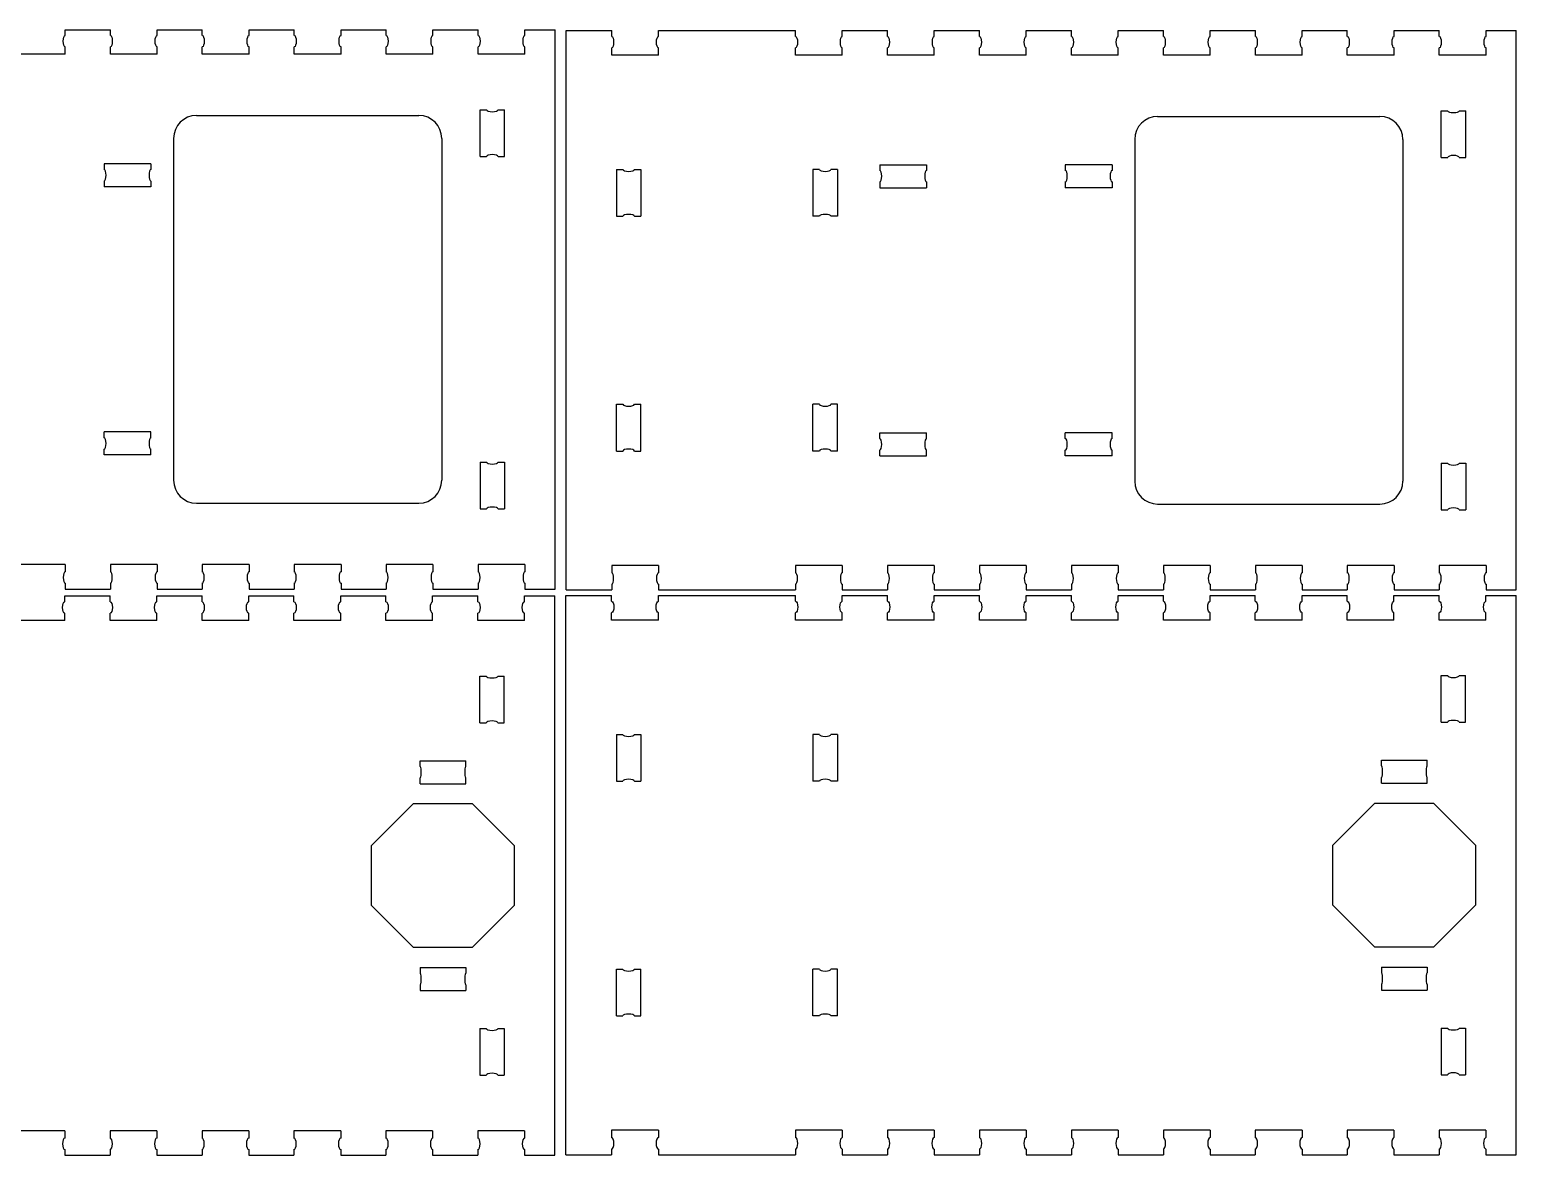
# Model space of a CAD drawing. Extents: x 6 to 617, y 2 to 305.
# Drawn here: x 312.8 to 506.8, y 155.2 to 302.1 of the extents above; entities that cross this region are included whole.
import ezdxf

# ---------------------------------------------------------------- set-up
doc = ezdxf.new("R2010")
doc.units = 0
doc.header["$LTSCALE"] = 12.7
doc.header["$MEASUREMENT"] = 0
doc.layers.add('VISIBLE', color=1, linetype='CONTINUOUS')

msp = doc.modelspace()

# ---------------------------------------------------------------- linework, layer by layer
at = {"layer": 'VISIBLE'}
for p, q in [((317.42, 301.34), (317.42, 302.09)), ((317.42, 302.09), (323.32, 302.09)), ((323.32, 301.34), (323.32, 302.09)), ((329.42, 301.34), (329.42, 302.09)), ((329.42, 302.09), (335.32, 302.09)), ((335.32, 301.34), (335.32, 302.09)), ((341.42, 301.34), (341.42, 302.09)), ((341.42, 302.09), (347.32, 302.09)), ((347.32, 301.34), (347.32, 302.09)), ((353.42, 301.34), (353.42, 302.09)), ((353.42, 302.09), (359.32, 302.09)), ((359.32, 301.34), (359.32, 302.09)), ((365.42, 301.34), (365.42, 302.09)), ((365.42, 302.09), (371.32, 302.09)), ((371.32, 301.34), (371.32, 302.09)), ((377.42, 301.34), (377.42, 302.09)), ((377.42, 302.09), (381.37, 302.09)), ((381.37, 229.09), (381.37, 302.09)), ((382.79, 228.97), (382.79, 301.97)), ((382.79, 301.97), (388.74, 301.97)), ((388.74, 301.22), (388.74, 301.97)), ((394.84, 301.22), (394.84, 301.97)), ((394.84, 301.97), (412.74, 301.97)), ((412.74, 301.22), (412.74, 301.97)), ((418.84, 301.22), (418.84, 301.97)), ((418.84, 301.97), (424.74, 301.97)), ((424.74, 301.22), (424.74, 301.97)), ((430.84, 301.22), (430.84, 301.97)), ((430.84, 301.97), (436.74, 301.97)), ((436.74, 301.22), (436.74, 301.97)), ((442.84, 301.22), (442.84, 301.97)), ((442.84, 301.97), (448.74, 301.97)), ((448.74, 301.22), (448.74, 301.97)), ((454.84, 301.22), (454.84, 301.97)), ((454.84, 301.97), (460.74, 301.97)), ((460.74, 301.22), (460.74, 301.97)), ((466.84, 301.22), (466.84, 301.97)), ((466.84, 301.97), (472.74, 301.97)), ((472.74, 301.22), (472.74, 301.97)), ((478.84, 301.22), (478.84, 301.97)), ((478.84, 301.97), (484.74, 301.97)), ((484.74, 301.22), (484.74, 301.97)), ((490.84, 301.22), (490.84, 301.97)), ((490.84, 301.97), (496.74, 301.97)), ((496.74, 301.22), (496.74, 301.97)), ((502.84, 301.22), (502.84, 301.97)), ((502.84, 301.97), (506.79, 301.97)), ((506.79, 228.97), (506.79, 301.97)), ((317.42, 298.89), (311.32, 298.89)), ((317.42, 298.89), (317.42, 299.84)), ((323.32, 298.89), (323.32, 299.84)), ((329.42, 298.89), (323.32, 298.89)), ((329.42, 298.89), (329.42, 299.84)), ((335.32, 298.89), (335.32, 299.84)), ((341.42, 298.89), (335.32, 298.89)), ((341.42, 298.89), (341.42, 299.84)), ((347.32, 298.89), (347.32, 299.84)), ((353.42, 298.89), (347.32, 298.89)), ((353.42, 298.89), (353.42, 299.84)), ((359.32, 298.89), (359.32, 299.84)), ((365.42, 298.89), (359.32, 298.89)), ((365.42, 298.89), (365.42, 299.84)), ((371.32, 298.89), (371.32, 299.84)), ((377.42, 298.89), (371.32, 298.89)), ((377.42, 298.89), (377.42, 299.84)), ((388.74, 298.77), (388.74, 299.72)), ((394.84, 298.77), (388.74, 298.77)), ((394.84, 298.77), (394.84, 299.72)), ((412.74, 298.77), (412.74, 299.72)), ((418.84, 298.77), (412.74, 298.77)), ((418.84, 298.77), (418.84, 299.72)), ((424.74, 298.77), (424.74, 299.72)), ((430.84, 298.77), (424.74, 298.77)), ((430.84, 298.77), (430.84, 299.72)), ((436.74, 298.77), (436.74, 299.72)), ((442.84, 298.77), (436.74, 298.77)), ((442.84, 298.77), (442.84, 299.72)), ((448.74, 298.77), (448.74, 299.72)), ((454.84, 298.77), (448.74, 298.77)), ((454.84, 298.77), (454.84, 299.72)), ((460.74, 298.77), (460.74, 299.72)), ((466.84, 298.77), (460.74, 298.77)), ((466.84, 298.77), (466.84, 299.72)), ((472.74, 298.77), (472.74, 299.72)), ((478.84, 298.77), (472.74, 298.77)), ((478.84, 298.77), (478.84, 299.72)), ((484.74, 298.77), (484.74, 299.72)), ((490.84, 298.77), (484.74, 298.77)), ((490.84, 298.77), (490.84, 299.72)), ((496.74, 298.77), (496.74, 299.72)), ((502.84, 298.77), (496.74, 298.77)), ((502.84, 298.77), (502.84, 299.72)), ((371.57, 285.54), (371.57, 291.64)), ((371.57, 291.64), (372.42, 291.64)), ((373.92, 291.64), (374.77, 291.64)), ((374.77, 285.54), (374.77, 291.64)), ((496.99, 285.42), (496.99, 291.52)), ((496.99, 291.52), (497.84, 291.52)), ((499.34, 291.52), (500.19, 291.52)), ((500.19, 285.42), (500.19, 291.52)), ((334.57, 290.89), (363.57, 290.89)), ((459.99, 290.77), (488.99, 290.77)), ((331.57, 287.89), (331.57, 243.29)), ((366.57, 287.89), (366.57, 243.29)), ((456.99, 287.77), (456.99, 243.17)), ((491.99, 287.77), (491.99, 243.17)), ((371.57, 285.54), (372.42, 285.54)), ((373.92, 285.54), (374.77, 285.54)), ((496.99, 285.42), (497.84, 285.42)), ((499.34, 285.42), (500.19, 285.42)), ((328.62, 284.59), (322.52, 284.59)), ((322.52, 284.59), (322.52, 283.84)), ((328.62, 284.59), (328.62, 283.84)), ((389.36, 283.84), (389.36, 277.74)), ((389.36, 283.84), (390.21, 283.84)), ((391.71, 283.84), (392.56, 283.84)), ((392.56, 283.84), (392.56, 277.74)), ((415.01, 283.84), (415.01, 277.74)), ((415.86, 283.84), (415.01, 283.84)), ((418.21, 283.84), (417.36, 283.84)), ((418.21, 283.84), (418.21, 277.74)), ((423.74, 284.47), (429.84, 284.47)), ((423.74, 284.47), (423.74, 283.72)), ((429.84, 284.47), (429.84, 283.72)), ((454.04, 284.47), (447.94, 284.47)), ((447.94, 284.47), (447.94, 283.72)), ((454.04, 284.47), (454.04, 283.72)), ((322.52, 282.34), (322.52, 281.59)), ((328.62, 281.59), (322.52, 281.59)), ((328.62, 282.34), (328.62, 281.59)), ((423.74, 282.22), (423.74, 281.47)), ((423.74, 281.47), (429.84, 281.47)), ((429.84, 282.22), (429.84, 281.47)), ((447.94, 282.22), (447.94, 281.47)), ((454.04, 281.47), (447.94, 281.47)), ((454.04, 282.22), (454.04, 281.47)), ((389.36, 277.74), (390.21, 277.74)), ((391.71, 277.74), (392.56, 277.74)), ((415.86, 277.74), (415.01, 277.74)), ((418.21, 277.74), (417.36, 277.74)), ((389.36, 253.2), (390.21, 253.2)), ((389.36, 247.1), (389.36, 253.2)), ((391.71, 253.2), (392.56, 253.2)), ((392.56, 247.1), (392.56, 253.2)), ((415.01, 247.1), (415.01, 253.2)), ((415.86, 253.2), (415.01, 253.2)), ((418.21, 253.2), (417.36, 253.2)), ((418.21, 247.1), (418.21, 253.2)), ((328.62, 249.59), (322.52, 249.59)), ((322.52, 248.84), (322.52, 249.59)), ((328.62, 248.84), (328.62, 249.59)), ((423.74, 249.47), (429.84, 249.47)), ((423.74, 248.72), (423.74, 249.47)), ((429.84, 248.72), (429.84, 249.47)), ((454.04, 249.47), (447.94, 249.47)), ((447.94, 248.72), (447.94, 249.47)), ((454.04, 248.72), (454.04, 249.47)), ((322.52, 246.59), (322.52, 247.34)), ((328.62, 246.59), (322.52, 246.59)), ((328.62, 246.59), (328.62, 247.34)), ((389.36, 247.1), (390.21, 247.1)), ((391.71, 247.1), (392.56, 247.1)), ((415.86, 247.1), (415.01, 247.1)), ((418.21, 247.1), (417.36, 247.1)), ((423.74, 246.47), (423.74, 247.22)), ((423.74, 246.47), (429.84, 246.47)), ((429.84, 246.47), (429.84, 247.22)), ((447.94, 246.47), (447.94, 247.22)), ((454.04, 246.47), (447.94, 246.47)), ((454.04, 246.47), (454.04, 247.22)), ((371.57, 245.64), (371.57, 239.54)), ((371.57, 245.64), (372.42, 245.64)), ((373.92, 245.64), (374.77, 245.64)), ((374.77, 245.64), (374.77, 239.54)), ((496.99, 245.52), (496.99, 239.42)), ((496.99, 245.52), (497.84, 245.52)), ((499.34, 245.52), (500.19, 245.52)), ((500.19, 245.52), (500.19, 239.42)), ((334.57, 240.29), (363.57, 240.29)), ((371.57, 239.54), (372.42, 239.54)), ((373.92, 239.54), (374.77, 239.54)), ((459.99, 240.17), (488.99, 240.17)), ((496.99, 239.42), (497.84, 239.42)), ((499.34, 239.42), (500.19, 239.42)), ((317.42, 232.29), (311.32, 232.29)), ((317.42, 232.29), (317.42, 231.34)), ((329.42, 232.29), (323.32, 232.29)), ((323.32, 232.29), (323.32, 231.34)), ((329.42, 232.29), (329.42, 231.34)), ((341.42, 232.29), (335.32, 232.29)), ((335.32, 232.29), (335.32, 231.34)), ((341.42, 232.29), (341.42, 231.34)), ((353.42, 232.29), (347.32, 232.29)), ((347.32, 232.29), (347.32, 231.34)), ((353.42, 232.29), (353.42, 231.34)), ((365.42, 232.29), (359.32, 232.29)), ((359.32, 232.29), (359.32, 231.34)), ((365.42, 232.29), (365.42, 231.34)), ((377.42, 232.29), (371.32, 232.29)), ((371.32, 232.29), (371.32, 231.34)), ((377.42, 232.29), (377.42, 231.34)), ((394.84, 232.17), (388.74, 232.17)), ((388.74, 232.17), (388.74, 231.22)), ((394.84, 232.17), (394.84, 231.22)), ((418.84, 232.17), (412.74, 232.17)), ((412.74, 232.17), (412.74, 231.22)), ((418.84, 232.17), (418.84, 231.22)), ((430.84, 232.17), (424.74, 232.17)), ((424.74, 232.17), (424.74, 231.22)), ((430.84, 232.17), (430.84, 231.22)), ((442.84, 232.17), (436.74, 232.17)), ((436.74, 232.17), (436.74, 231.22)), ((442.84, 232.17), (442.84, 231.22)), ((454.84, 232.17), (448.74, 232.17)), ((448.74, 232.17), (448.74, 231.22)), ((454.84, 232.17), (454.84, 231.22)), ((466.84, 232.17), (460.74, 232.17)), ((460.74, 232.17), (460.74, 231.22)), ((466.84, 232.17), (466.84, 231.22)), ((478.84, 232.17), (472.74, 232.17)), ((472.74, 232.17), (472.74, 231.22)), ((478.84, 232.17), (478.84, 231.22)), ((490.84, 232.17), (484.74, 232.17)), ((484.74, 232.17), (484.74, 231.22)), ((490.84, 232.17), (490.84, 231.22)), ((502.84, 232.17), (496.74, 232.17)), ((496.74, 232.17), (496.74, 231.22)), ((502.84, 232.17), (502.84, 231.22)), ((317.42, 229.84), (317.42, 229.09)), ((317.42, 229.09), (323.32, 229.09)), ((323.32, 229.84), (323.32, 229.09)), ((329.42, 229.84), (329.42, 229.09)), ((329.42, 229.09), (335.32, 229.09)), ((335.32, 229.84), (335.32, 229.09)), ((341.42, 229.84), (341.42, 229.09)), ((341.42, 229.09), (347.32, 229.09)), ((347.32, 229.84), (347.32, 229.09)), ((353.42, 229.84), (353.42, 229.09)), ((353.42, 229.09), (359.32, 229.09)), ((359.32, 229.84), (359.32, 229.09)), ((365.42, 229.84), (365.42, 229.09)), ((365.42, 229.09), (371.32, 229.09)), ((371.32, 229.84), (371.32, 229.09)), ((377.42, 229.84), (377.42, 229.09)), ((377.42, 229.09), (381.37, 229.09)), ((382.79, 228.97), (388.74, 228.97)), ((388.74, 229.72), (388.74, 228.97)), ((394.84, 229.72), (394.84, 228.97)), ((394.84, 228.97), (412.74, 228.97)), ((412.74, 229.72), (412.74, 228.97)), ((418.84, 229.72), (418.84, 228.97)), ((418.84, 228.97), (424.74, 228.97)), ((424.74, 229.72), (424.74, 228.97)), ((430.84, 229.72), (430.84, 228.97)), ((430.84, 228.97), (436.74, 228.97)), ((436.74, 229.72), (436.74, 228.97)), ((442.84, 229.72), (442.84, 228.97)), ((442.84, 228.97), (448.74, 228.97)), ((448.74, 229.72), (448.74, 228.97)), ((454.84, 229.72), (454.84, 228.97)), ((454.84, 228.97), (460.74, 228.97)), ((460.74, 229.72), (460.74, 228.97)), ((466.84, 229.72), (466.84, 228.97)), ((466.84, 228.97), (472.74, 228.97)), ((472.74, 229.72), (472.74, 228.97)), ((478.84, 229.72), (478.84, 228.97)), ((478.84, 228.97), (484.74, 228.97)), ((484.74, 229.72), (484.74, 228.97)), ((490.84, 229.72), (490.84, 228.97)), ((490.84, 228.97), (496.74, 228.97)), ((496.74, 229.72), (496.74, 228.97)), ((502.84, 229.72), (502.84, 228.97)), ((502.84, 228.97), (506.79, 228.97)), ((317.38, 227.43), (317.38, 228.18)), ((317.38, 228.18), (323.28, 228.18)), ((323.28, 227.43), (323.28, 228.18)), ((329.38, 227.43), (329.38, 228.18)), ((329.38, 228.18), (335.28, 228.18)), ((335.28, 227.43), (335.28, 228.18)), ((341.38, 227.43), (341.38, 228.18)), ((341.38, 228.18), (347.28, 228.18)), ((347.28, 227.43), (347.28, 228.18)), ((353.38, 227.43), (353.38, 228.18)), ((353.38, 228.18), (359.28, 228.18)), ((359.28, 227.43), (359.28, 228.18)), ((365.38, 227.43), (365.38, 228.18)), ((365.38, 228.18), (371.28, 228.18)), ((371.28, 227.43), (371.28, 228.18)), ((377.38, 227.43), (377.38, 228.18)), ((377.38, 228.18), (381.33, 228.18)), ((381.33, 155.18), (381.33, 228.18)), ((382.78, 155.24), (382.78, 228.24)), ((382.78, 228.24), (388.73, 228.24)), ((388.73, 227.49), (388.73, 228.24)), ((394.83, 227.49), (394.83, 228.24)), ((394.83, 228.24), (412.73, 228.24)), ((412.73, 227.49), (412.73, 228.24)), ((418.83, 227.49), (418.83, 228.24)), ((418.83, 228.24), (424.73, 228.24)), ((424.73, 227.49), (424.73, 228.24)), ((430.83, 227.49), (430.83, 228.24)), ((430.83, 228.24), (436.73, 228.24)), ((436.73, 227.49), (436.73, 228.24)), ((442.83, 227.49), (442.83, 228.24)), ((442.83, 228.24), (448.73, 228.24)), ((448.73, 227.49), (448.73, 228.24)), ((454.83, 227.49), (454.83, 228.24)), ((454.83, 228.24), (460.73, 228.24)), ((460.73, 227.49), (460.73, 228.24)), ((466.83, 227.49), (466.83, 228.24)), ((466.83, 228.24), (472.73, 228.24)), ((472.73, 227.49), (472.73, 228.24)), ((478.83, 227.49), (478.83, 228.24)), ((478.83, 228.24), (484.73, 228.24)), ((484.73, 227.49), (484.73, 228.24)), ((490.83, 227.49), (490.83, 228.24)), ((490.83, 228.24), (496.73, 228.24)), ((496.73, 227.49), (496.73, 228.24)), ((502.83, 227.49), (502.83, 228.24)), ((502.83, 228.24), (506.78, 228.24)), ((506.78, 155.24), (506.78, 228.24)), ((317.38, 224.98), (317.38, 225.93)), ((323.28, 224.98), (323.28, 225.93)), ((329.38, 224.98), (329.38, 225.93)), ((335.28, 224.98), (335.28, 225.93)), ((341.38, 224.98), (341.38, 225.93)), ((347.28, 224.98), (347.28, 225.93)), ((353.38, 224.98), (353.38, 225.93)), ((359.28, 224.98), (359.28, 225.93)), ((365.38, 224.98), (365.38, 225.93)), ((371.28, 224.98), (371.28, 225.93)), ((377.38, 224.98), (377.38, 225.93)), ((388.73, 225.04), (388.73, 225.99)), ((394.83, 225.04), (388.73, 225.04)), ((394.83, 225.04), (394.83, 225.99)), ((412.73, 225.04), (412.73, 225.99)), ((418.83, 225.04), (412.73, 225.04)), ((418.83, 225.04), (418.83, 225.99)), ((424.73, 225.04), (424.73, 225.99)), ((430.83, 225.04), (424.73, 225.04)), ((430.83, 225.04), (430.83, 225.99)), ((436.73, 225.04), (436.73, 225.99)), ((442.83, 225.04), (436.73, 225.04)), ((442.83, 225.04), (442.83, 225.99)), ((448.73, 225.04), (448.73, 225.99)), ((454.83, 225.04), (448.73, 225.04)), ((454.83, 225.04), (454.83, 225.99)), ((460.73, 225.04), (460.73, 225.99)), ((466.83, 225.04), (460.73, 225.04)), ((466.83, 225.04), (466.83, 225.99)), ((472.73, 225.04), (472.73, 225.99)), ((478.83, 225.04), (472.73, 225.04)), ((478.83, 225.04), (478.83, 225.99)), ((484.73, 225.04), (484.73, 225.99)), ((490.83, 225.04), (484.73, 225.04)), ((490.83, 225.04), (490.83, 225.99)), ((496.73, 225.04), (496.73, 225.99)), ((502.83, 225.04), (496.73, 225.04)), ((502.83, 225.04), (502.83, 225.99)), ((317.38, 224.98), (311.28, 224.98)), ((329.38, 224.98), (323.28, 224.98)), ((341.38, 224.98), (335.28, 224.98)), ((353.38, 224.98), (347.28, 224.98)), ((365.38, 224.98), (359.28, 224.98)), ((377.38, 224.98), (371.28, 224.98)), ((371.53, 211.63), (371.53, 217.73)), ((371.53, 217.73), (372.38, 217.73)), ((373.88, 217.73), (374.73, 217.73)), ((374.73, 211.63), (374.73, 217.73)), ((496.98, 211.69), (496.98, 217.79)), ((496.98, 217.79), (497.83, 217.79)), ((499.33, 217.79), (500.18, 217.79)), ((500.18, 211.69), (500.18, 217.79)), ((371.53, 211.63), (372.38, 211.63)), ((373.88, 211.63), (374.73, 211.63)), ((496.98, 211.69), (497.83, 211.69)), ((499.33, 211.69), (500.18, 211.69)), ((389.35, 210.11), (389.35, 204.01)), ((389.35, 210.11), (390.2, 210.11)), ((391.7, 210.11), (392.55, 210.11)), ((392.55, 210.11), (392.55, 204.01)), ((415, 210.11), (415, 204.01)), ((415.85, 210.11), (415, 210.11)), ((418.2, 210.11), (417.35, 210.11)), ((418.2, 210.11), (418.2, 204.01)), ((363.73, 206.68), (369.73, 206.68)), ((363.73, 205.93), (363.73, 206.68)), ((369.73, 205.93), (369.73, 206.68)), ((489.18, 206.74), (495.18, 206.74)), ((489.18, 205.99), (489.18, 206.74)), ((495.18, 205.99), (495.18, 206.74)), ((363.73, 203.68), (363.73, 204.43)), ((369.73, 203.68), (369.73, 204.43)), ((389.35, 204.01), (390.2, 204.01)), ((391.7, 204.01), (392.55, 204.01)), ((415.85, 204.01), (415, 204.01)), ((418.2, 204.01), (417.35, 204.01)), ((489.18, 203.74), (489.18, 204.49)), ((489.18, 203.74), (495.18, 203.74)), ((495.18, 203.74), (495.18, 204.49)), ((363.73, 203.68), (369.73, 203.68)), ((362.85, 201.04), (357.37, 195.56)), ((370.6, 201.04), (362.85, 201.04)), ((376.08, 195.56), (370.6, 201.04)), ((488.3, 201.1), (482.82, 195.62)), ((496.05, 201.1), (488.3, 201.1)), ((501.53, 195.62), (496.05, 201.1)), ((357.37, 195.56), (357.37, 187.81)), ((376.08, 187.81), (376.08, 195.56)), ((482.82, 195.62), (482.82, 187.87)), ((501.53, 187.87), (501.53, 195.62)), ((357.37, 187.81), (362.85, 182.33)), ((370.6, 182.33), (376.08, 187.81)), ((482.82, 187.87), (488.3, 182.39)), ((496.05, 182.39), (501.53, 187.87)), ((488.3, 182.39), (496.05, 182.39)), ((362.85, 182.33), (370.6, 182.33)), ((363.73, 179.68), (369.73, 179.68)), ((363.73, 179.68), (363.73, 178.93)), ((369.73, 179.68), (369.73, 178.93)), ((389.35, 179.47), (390.2, 179.47)), ((389.35, 173.37), (389.35, 179.47)), ((391.7, 179.47), (392.55, 179.47)), ((392.55, 173.37), (392.55, 179.47)), ((415, 173.37), (415, 179.47)), ((415.85, 179.47), (415, 179.47)), ((418.2, 179.47), (417.35, 179.47)), ((418.2, 173.37), (418.2, 179.47)), ((489.18, 179.74), (495.18, 179.74)), ((489.18, 179.74), (489.18, 178.99)), ((495.18, 179.74), (495.18, 178.99)), ((363.73, 177.43), (363.73, 176.68)), ((363.73, 176.68), (369.73, 176.68)), ((369.73, 177.43), (369.73, 176.68)), ((489.18, 177.49), (489.18, 176.74)), ((489.18, 176.74), (495.18, 176.74)), ((495.18, 177.49), (495.18, 176.74)), ((389.35, 173.37), (390.2, 173.37)), ((391.7, 173.37), (392.55, 173.37)), ((415.85, 173.37), (415, 173.37)), ((418.2, 173.37), (417.35, 173.37)), ((371.53, 171.73), (371.53, 165.63)), ((371.53, 171.73), (372.38, 171.73)), ((373.88, 171.73), (374.73, 171.73)), ((374.73, 171.73), (374.73, 165.63)), ((496.98, 171.79), (496.98, 165.69)), ((496.98, 171.79), (497.83, 171.79)), ((499.33, 171.79), (500.18, 171.79)), ((500.18, 171.79), (500.18, 165.69)), ((371.53, 165.63), (372.38, 165.63)), ((373.88, 165.63), (374.73, 165.63)), ((496.98, 165.69), (497.83, 165.69)), ((499.33, 165.69), (500.18, 165.69)), ((317.38, 158.38), (311.28, 158.38)), ((317.38, 158.38), (317.38, 157.43)), ((329.38, 158.38), (323.28, 158.38)), ((323.28, 158.38), (323.28, 157.43)), ((329.38, 158.38), (329.38, 157.43)), ((341.38, 158.38), (335.28, 158.38)), ((335.28, 158.38), (335.28, 157.43)), ((341.38, 158.38), (341.38, 157.43)), ((353.38, 158.38), (347.28, 158.38)), ((347.28, 158.38), (347.28, 157.43)), ((353.38, 158.38), (353.38, 157.43)), ((365.38, 158.38), (359.28, 158.38)), ((359.28, 158.38), (359.28, 157.43)), ((365.38, 158.38), (365.38, 157.43)), ((377.38, 158.38), (371.28, 158.38)), ((371.28, 158.38), (371.28, 157.43)), ((377.38, 158.38), (377.38, 157.43)), ((394.83, 158.44), (388.73, 158.44)), ((388.73, 158.44), (388.73, 157.49)), ((394.83, 158.44), (394.83, 157.49)), ((418.83, 158.44), (412.73, 158.44)), ((412.73, 158.44), (412.73, 157.49)), ((418.83, 158.44), (418.83, 157.49)), ((430.83, 158.44), (424.73, 158.44)), ((424.73, 158.44), (424.73, 157.49)), ((430.83, 158.44), (430.83, 157.49)), ((442.83, 158.44), (436.73, 158.44)), ((436.73, 158.44), (436.73, 157.49)), ((442.83, 158.44), (442.83, 157.49)), ((454.83, 158.44), (448.73, 158.44)), ((448.73, 158.44), (448.73, 157.49)), ((454.83, 158.44), (454.83, 157.49)), ((466.83, 158.44), (460.73, 158.44)), ((460.73, 158.44), (460.73, 157.49)), ((466.83, 158.44), (466.83, 157.49)), ((478.83, 158.44), (472.73, 158.44)), ((472.73, 158.44), (472.73, 157.49)), ((478.83, 158.44), (478.83, 157.49)), ((490.83, 158.44), (484.73, 158.44)), ((484.73, 158.44), (484.73, 157.49)), ((490.83, 158.44), (490.83, 157.49)), ((502.83, 158.44), (496.73, 158.44)), ((496.73, 158.44), (496.73, 157.49)), ((502.83, 158.44), (502.83, 157.49)), ((317.38, 155.93), (317.38, 155.18)), ((323.28, 155.93), (323.28, 155.18)), ((329.38, 155.93), (329.38, 155.18)), ((335.28, 155.93), (335.28, 155.18)), ((341.38, 155.93), (341.38, 155.18)), ((347.28, 155.93), (347.28, 155.18)), ((353.38, 155.93), (353.38, 155.18)), ((359.28, 155.93), (359.28, 155.18)), ((365.38, 155.93), (365.38, 155.18)), ((371.28, 155.93), (371.28, 155.18)), ((377.38, 155.93), (377.38, 155.18)), ((382.78, 155.24), (388.73, 155.24)), ((388.73, 155.99), (388.73, 155.24)), ((394.83, 155.99), (394.83, 155.24)), ((394.83, 155.24), (412.73, 155.24)), ((412.73, 155.99), (412.73, 155.24)), ((418.83, 155.99), (418.83, 155.24)), ((418.83, 155.24), (424.73, 155.24)), ((424.73, 155.99), (424.73, 155.24)), ((430.83, 155.99), (430.83, 155.24)), ((430.83, 155.24), (436.73, 155.24)), ((436.73, 155.99), (436.73, 155.24)), ((442.83, 155.99), (442.83, 155.24)), ((442.83, 155.24), (448.73, 155.24)), ((448.73, 155.99), (448.73, 155.24)), ((454.83, 155.99), (454.83, 155.24)), ((454.83, 155.24), (460.73, 155.24)), ((460.73, 155.99), (460.73, 155.24)), ((466.83, 155.99), (466.83, 155.24)), ((466.83, 155.24), (472.73, 155.24)), ((472.73, 155.99), (472.73, 155.24)), ((478.83, 155.99), (478.83, 155.24)), ((478.83, 155.24), (484.73, 155.24)), ((484.73, 155.99), (484.73, 155.24)), ((490.83, 155.99), (490.83, 155.24)), ((490.83, 155.24), (496.73, 155.24)), ((496.73, 155.99), (496.73, 155.24)), ((502.83, 155.99), (502.83, 155.24)), ((502.83, 155.24), (506.78, 155.24)), ((317.38, 155.18), (323.28, 155.18)), ((329.38, 155.18), (335.28, 155.18)), ((341.38, 155.18), (347.28, 155.18)), ((353.38, 155.18), (359.28, 155.18)), ((365.38, 155.18), (371.28, 155.18)), ((377.38, 155.18), (381.33, 155.18))]:
    msp.add_line(p, q, dxfattribs=at)
for centre, start, end in [((334.57, 287.89), 90, 180), ((363.57, 287.89), 0, 90), ((459.99, 287.77), 90, 180), ((488.99, 287.77), 0, 90), ((334.57, 243.29), 180, 270), ((363.57, 243.29), 270, 0), ((459.99, 243.17), 180, 270), ((488.99, 243.17), 270, 0)]:
    msp.add_arc(centre, 3, start, end, dxfattribs=at)
at = {"layer": 'VISIBLE', "extrusion": (0, 0, -1)}
for centre, major_axis, ratio, start_param, end_param in [((317.42, 300.59), (0, 0.75), 0.333333, 3.141593, 6.283185), ((323.32, 300.59), (0, -0.75), 0.333333, 3.141593, 6.283185), ((329.42, 300.59), (0, 0.75), 0.333333, 3.141593, 6.283185), ((335.32, 300.59), (0, -0.75), 0.333333, 3.141593, 6.283185), ((341.42, 300.59), (0, 0.75), 0.333333, 3.141593, 6.283185), ((347.32, 300.59), (0, -0.75), 0.333333, 3.141593, 6.283185), ((353.42, 300.59), (0, 0.75), 0.333333, 3.141593, 6.283185), ((359.32, 300.59), (0, -0.75), 0.333333, 3.141593, 6.283185), ((365.42, 300.59), (0, 0.75), 0.333333, 3.141593, 6.283185), ((371.32, 300.59), (0, -0.75), 0.333333, 3.141593, 6.283185), ((377.42, 300.59), (0, 0.75), 0.333333, 3.141593, 6.283185), ((388.74, 300.47), (0, -0.75), 0.333333, 3.141593, 6.283185), ((394.84, 300.47), (0, 0.75), 0.333333, 3.141593, 6.283185), ((412.74, 300.47), (0, -0.75), 0.333333, 3.141593, 6.283185), ((418.84, 300.47), (0, 0.75), 0.333333, 3.141593, 6.283185), ((424.74, 300.47), (0, -0.75), 0.333333, 3.141593, 6.283185), ((430.84, 300.47), (0, 0.75), 0.333333, 3.141593, 6.283185), ((436.74, 300.47), (0, -0.75), 0.333333, 3.141593, 6.283185), ((442.84, 300.47), (0, 0.75), 0.333333, 3.141593, 6.283185), ((448.74, 300.47), (0, -0.75), 0.333333, 3.141593, 6.283185), ((454.84, 300.47), (0, 0.75), 0.333333, 3.141593, 6.283185), ((460.74, 300.47), (0, -0.75), 0.333333, 3.141593, 6.283185), ((466.84, 300.47), (0, 0.75), 0.333333, 3.141593, 6.283185), ((472.74, 300.47), (0, -0.75), 0.333333, 3.141593, 6.283185), ((478.84, 300.47), (0, 0.75), 0.333333, 3.141593, 6.283185), ((484.74, 300.47), (0, -0.75), 0.333333, 3.141593, 6.283185), ((490.84, 300.47), (0, 0.75), 0.333333, 3.141593, 6.283185), ((496.74, 300.47), (0, -0.75), 0.333333, 3.141593, 6.283185), ((502.84, 300.47), (0, 0.75), 0.333333, 3.141593, 6.283185), ((317.38, 226.68), (0, 0.75), 0.4, 3.141593, 6.283185), ((323.28, 226.68), (0, -0.75), 0.4, 3.141593, 6.283185), ((329.38, 226.68), (0, 0.75), 0.4, 3.141593, 6.283185), ((335.28, 226.68), (0, -0.75), 0.4, 3.141593, 6.283185), ((341.38, 226.68), (0, 0.75), 0.4, 3.141593, 6.283185), ((347.28, 226.68), (0, -0.75), 0.4, 3.141593, 6.283185), ((353.38, 226.68), (0, 0.75), 0.4, 3.141593, 6.283185), ((359.28, 226.68), (0, -0.75), 0.4, 3.141593, 6.283185), ((365.38, 226.68), (0, 0.75), 0.4, 3.141593, 6.283185), ((371.28, 226.68), (0, -0.75), 0.4, 3.141593, 6.283185), ((377.38, 226.68), (0, 0.75), 0.4, 3.141593, 6.283185), ((388.73, 226.74), (0, -0.75), 0.4, 3.141593, 6.283185), ((394.83, 226.74), (0, 0.75), 0.4, 3.141593, 6.283185), ((412.73, 226.74), (0, -0.75), 0.4, 3.141593, 6.283185), ((418.83, 226.74), (0, 0.75), 0.4, 3.141593, 6.283185), ((424.73, 226.74), (0, -0.75), 0.4, 3.141593, 6.283185), ((430.83, 226.74), (0, 0.75), 0.4, 3.141593, 6.283185), ((436.73, 226.74), (0, -0.75), 0.4, 3.141593, 6.283185), ((442.83, 226.74), (0, 0.75), 0.4, 3.141593, 6.283185), ((448.73, 226.74), (0, -0.75), 0.4, 3.141593, 6.283185), ((454.83, 226.74), (0, 0.75), 0.4, 3.141593, 6.283185), ((460.73, 226.74), (0, -0.75), 0.4, 3.141593, 6.283185), ((466.83, 226.74), (0, 0.75), 0.4, 3.141593, 6.283185), ((472.73, 226.74), (0, -0.75), 0.4, 3.141593, 6.283185), ((478.83, 226.74), (0, 0.75), 0.4, 3.141593, 6.283185), ((484.73, 226.74), (0, -0.75), 0.4, 3.141593, 6.283185), ((490.83, 226.74), (0, 0.75), 0.4, 3.141593, 6.283185), ((496.73, 226.74), (0, -0.75), 0.4, 3.141593, 6.283185), ((502.83, 226.74), (0, 0.75), 0.4, 3.141593, 6.283185), ((363.73, 205.18), (0, 0.75), 0.166667, 0, 3.141593), ((369.73, 205.18), (0, -0.75), 0.166667, 0, 3.141593), ((489.18, 205.24), (0, 0.75), 0.166667, 0, 3.141593), ((495.18, 205.24), (0, -0.75), 0.166667, 0, 3.141593), ((363.73, 178.18), (0, 0.75), 0.166667, 0, 3.141593), ((369.73, 178.18), (0, -0.75), 0.166667, 0, 3.141593), ((489.18, 178.24), (0, 0.75), 0.166667, 0, 3.141593), ((495.18, 178.24), (0, -0.75), 0.166667, 0, 3.141593)]:
    msp.add_ellipse(centre, major_axis=major_axis, ratio=ratio, start_param=start_param, end_param=end_param, dxfattribs=at)
at = {"layer": 'VISIBLE'}
for centre, major_axis, ratio in [((373.17, 291.64), (0.75, 0), 0.333333), ((498.59, 291.52), (0.75, 0), 0.333333), ((373.17, 285.54), (-0.75, 0), 0.333333), ((498.59, 285.42), (-0.75, 0), 0.333333), ((322.52, 283.09), (0, 0.75), 0.333333), ((328.62, 283.09), (0, -0.75), 0.333333), ((390.96, 283.84), (0.75, 0), 0.333333), ((416.61, 283.84), (0.75, 0), 0.333333), ((423.74, 282.97), (0, 0.75), 0.333333), ((429.84, 282.97), (0, -0.75), 0.333333), ((447.94, 282.97), (0, 0.75), 0.333333), ((454.04, 282.97), (0, -0.75), 0.333333), ((390.96, 277.74), (-0.75, 0), 0.333333), ((416.61, 277.74), (-0.75, 0), 0.333333), ((390.96, 253.2), (0.75, 0), 0.333333), ((416.61, 253.2), (0.75, 0), 0.333333), ((322.52, 248.09), (0, 0.75), 0.333333), ((328.62, 248.09), (0, -0.75), 0.333333), ((423.74, 247.97), (0, 0.75), 0.333333), ((429.84, 247.97), (0, -0.75), 0.333333), ((447.94, 247.97), (0, 0.75), 0.333333), ((454.04, 247.97), (0, -0.75), 0.333333), ((390.96, 247.1), (-0.75, 0), 0.333333), ((416.61, 247.1), (-0.75, 0), 0.333333), ((373.17, 245.64), (0.75, 0), 0.333333), ((498.59, 245.52), (0.75, 0), 0.333333), ((373.17, 239.54), (-0.75, 0), 0.333333), ((498.59, 239.42), (-0.75, 0), 0.333333), ((317.42, 230.59), (0, -0.75), 0.333333), ((323.32, 230.59), (0, 0.75), 0.333333), ((329.42, 230.59), (0, -0.75), 0.333333), ((335.32, 230.59), (0, 0.75), 0.333333), ((341.42, 230.59), (0, -0.75), 0.333333), ((347.32, 230.59), (0, 0.75), 0.333333), ((353.42, 230.59), (0, -0.75), 0.333333), ((359.32, 230.59), (0, 0.75), 0.333333), ((365.42, 230.59), (0, -0.75), 0.333333), ((371.32, 230.59), (0, 0.75), 0.333333), ((377.42, 230.59), (0, -0.75), 0.333333), ((388.74, 230.47), (0, 0.75), 0.333333), ((394.84, 230.47), (0, -0.75), 0.333333), ((412.74, 230.47), (0, 0.75), 0.333333), ((418.84, 230.47), (0, -0.75), 0.333333), ((424.74, 230.47), (0, 0.75), 0.333333), ((430.84, 230.47), (0, -0.75), 0.333333), ((436.74, 230.47), (0, 0.75), 0.333333), ((442.84, 230.47), (0, -0.75), 0.333333), ((448.74, 230.47), (0, 0.75), 0.333333), ((454.84, 230.47), (0, -0.75), 0.333333), ((460.74, 230.47), (0, 0.75), 0.333333), ((466.84, 230.47), (0, -0.75), 0.333333), ((472.74, 230.47), (0, 0.75), 0.333333), ((478.84, 230.47), (0, -0.75), 0.333333), ((484.74, 230.47), (0, 0.75), 0.333333), ((490.84, 230.47), (0, -0.75), 0.333333), ((496.74, 230.47), (0, 0.75), 0.333333), ((502.84, 230.47), (0, -0.75), 0.333333), ((373.13, 217.73), (0.75, 0), 0.333333), ((498.58, 217.79), (0.75, 0), 0.333333), ((373.13, 211.63), (-0.75, 0), 0.333333), ((498.58, 211.69), (-0.75, 0), 0.333333), ((390.95, 210.11), (0.75, 0), 0.333333), ((416.6, 210.11), (0.75, 0), 0.333333), ((390.95, 204.01), (-0.75, 0), 0.333333), ((416.6, 204.01), (-0.75, 0), 0.333333), ((390.95, 179.47), (0.75, 0), 0.333333), ((416.6, 179.47), (0.75, 0), 0.333333), ((390.95, 173.37), (-0.75, 0), 0.333333), ((416.6, 173.37), (-0.75, 0), 0.333333), ((373.13, 171.73), (0.75, 0), 0.333333), ((498.58, 171.79), (0.75, 0), 0.333333), ((373.13, 165.63), (-0.75, 0), 0.333333), ((498.58, 165.69), (-0.75, 0), 0.333333), ((317.38, 156.68), (0, -0.75), 0.4), ((323.28, 156.68), (0, 0.75), 0.4), ((329.38, 156.68), (0, -0.75), 0.4), ((335.28, 156.68), (0, 0.75), 0.4), ((341.38, 156.68), (0, -0.75), 0.4), ((347.28, 156.68), (0, 0.75), 0.4), ((353.38, 156.68), (0, -0.75), 0.4), ((359.28, 156.68), (0, 0.75), 0.4), ((365.38, 156.68), (0, -0.75), 0.4), ((371.28, 156.68), (0, 0.75), 0.4), ((377.38, 156.68), (0, -0.75), 0.4), ((388.73, 156.74), (0, 0.75), 0.4), ((394.83, 156.74), (0, -0.75), 0.4), ((412.73, 156.74), (0, 0.75), 0.4), ((418.83, 156.74), (0, -0.75), 0.4), ((424.73, 156.74), (0, 0.75), 0.4), ((430.83, 156.74), (0, -0.75), 0.4), ((436.73, 156.74), (0, 0.75), 0.4), ((442.83, 156.74), (0, -0.75), 0.4), ((448.73, 156.74), (0, 0.75), 0.4), ((454.83, 156.74), (0, -0.75), 0.4), ((460.73, 156.74), (0, 0.75), 0.4), ((466.83, 156.74), (0, -0.75), 0.4), ((472.73, 156.74), (0, 0.75), 0.4), ((478.83, 156.74), (0, -0.75), 0.4), ((484.73, 156.74), (0, 0.75), 0.4), ((490.83, 156.74), (0, -0.75), 0.4), ((496.73, 156.74), (0, 0.75), 0.4), ((502.83, 156.74), (0, -0.75), 0.4)]:
    msp.add_ellipse(centre, major_axis=major_axis, ratio=ratio, start_param=3.141593, end_param=6.283185, dxfattribs=at)

doc.saveas('drawing.dxf')
